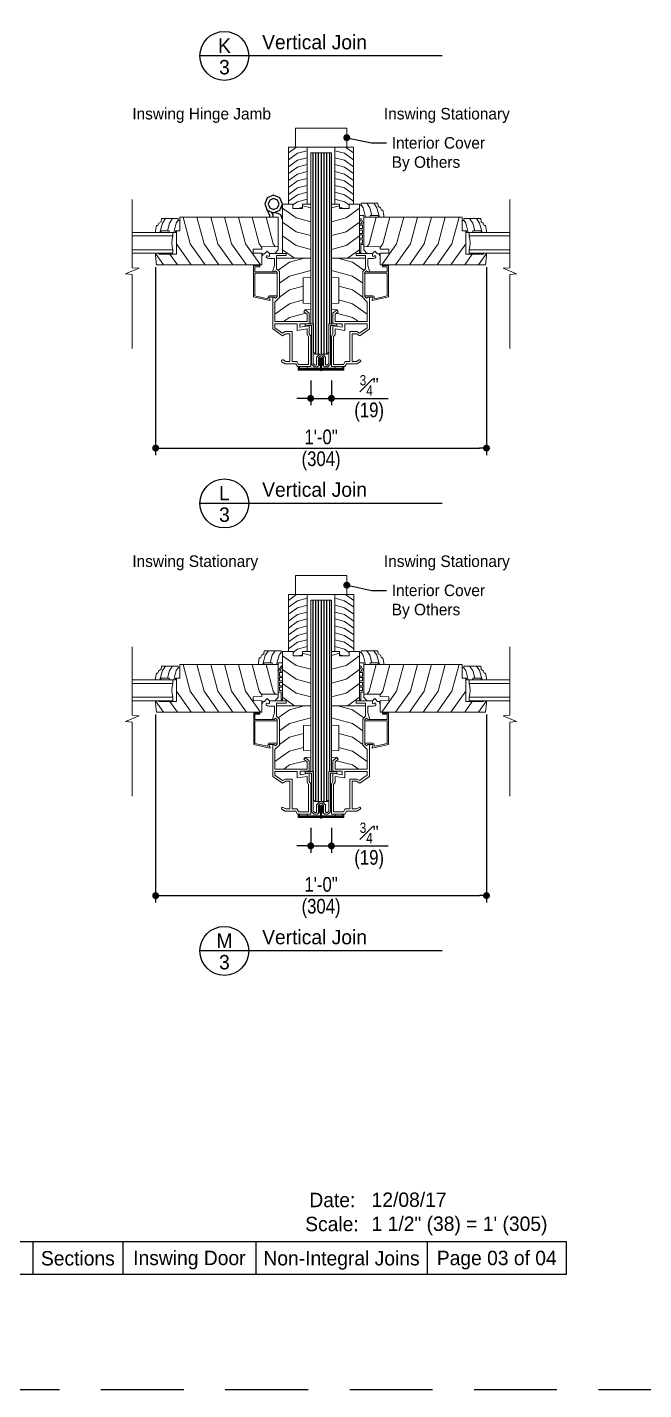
# Model space of a CAD drawing. Extents: x 0 to 204, y 0 to 88.
# Drawn here: x 112.33 to 134.64, y 0 to 49.26 of the extents above; entities that cross this region are included whole.
import ezdxf
from ezdxf.enums import TextEntityAlignment as Align

# ---------------------------------------------------------------- set-up
doc = ezdxf.new("R2010")
doc.units = 0
doc.header["$LTSCALE"] = 6
doc.header["$MEASUREMENT"] = 0
doc.linetypes.add('DASHED', pattern=[0.75, 0.5, -0.25])
doc.layers.get('0').update_dxf_attribs({"linetype": 'CONTINUOUS'})
doc.layers.get('Defpoints').update_dxf_attribs({"linetype": 'CONTINUOUS'})
for name, color, linetype in [('A-ANNO-DIMS', 3, 'CONTINUOUS'), ('A-ANNO-TEXT', 4, 'CONTINUOUS'), ('A-DETL-MBND', 8, 'CONTINUOUS')]:
    doc.layers.add(name, color=color, linetype=linetype)
doc.layers.add('A-DETL-MCUT', color=6, linetype='CONTINUOUS', lineweight=20)
doc.layers.add('A-DETL-PATT', color=8, linetype='CONTINUOUS', lineweight=5)
doc.layers.add('PLOT VIEW', color=1, linetype='DASHED', plot=False)
doc.styles.add('ADF Text', font='FRABK.TTF', dxfattribs={"width": 0.85})
doc.dimstyles.new('1 1_2 inches equals 1 foot', dxfattribs={"dimtxt": 0.53125, "dimasz": 0.25, "dimexe": 0.25, "dimexo": 0.5, "dimgap": 0.125, "dimtad": 1, "dimdec": 6, "dimzin": 3, "dimdsep": 46, "dimlunit": 4, "dimtxsty": 'ADF Text', "dimblk": 'DOT', "dimcen": 0, "dimclrd": 256, "dimclre": 256, "dimclrt": 256, "dimadec": 0, "dimazin": 0, "dimtfac": 0.7, "dimtdec": 6, "dimtix": 1, "dimtmove": 0, "dimatfit": 0, "dimldrblk": 'DOT', "dimfxl": 0, "dimfrac": 1, "dimtolj": 1, "dimtzin": 4, "dimlwd": -1, "dimlwe": -1, "dimarcsym": 0})

# ---------------------------------------------------------------- blocks, each defined once
blk = doc.blocks.new('AW Mull Detail Tag')
at = {"layer": 'A-ANNO-TEXT'}
blk.add_line((8.771, 0), (0, 0), dxfattribs=at)
blk.add_circle((0.886, 0), 0.886, dxfattribs=at)
blk = doc.blocks.new('Vertical Join Tag')
at = {"layer": 'A-ANNO-TEXT'}
blk.add_blockref('AW Mull Detail Tag', (0, 0), dxfattribs=at)
at = {"layer": 'A-ANNO-TEXT', "insert": (2.254, 0.232), "char_height": 0.52083, "width": 7.63397, "attachment_point": 7, "line_spacing_factor": 1.04, "style": 'ADF Text'}
blk.add_mtext('{\\W1;Vertical Join}', dxfattribs=at)
blk = doc.blocks.new('400 Series Doors 6.5625 LVL')
at = {"layer": 'A-DETL-MBND'}
for p, q in [((0, 0.2), (-7.275, 0.2)), ((0, 0.1), (-7.275, 0.1)), ((0, 0), (-7.275, 0)), ((0, 0.3), (-6.187, 0.3)), ((0, -0.1), (-7.275, -0.1)), ((0, -0.2), (-7.275, -0.2)), ((0, -0.3), (-6.187, -0.3))]:
    blk.add_line(p, q, dxfattribs=at)
at = {"layer": 'A-DETL-MCUT'}
blk.add_line((-7.814, -0.796), (-7.814, -0.811), dxfattribs=at)
for points in [[(-7.766, -0.781, -1), (-7.766, -0.828), (-7.849, -0.828, -0.414214), (-7.856, -0.821), (-7.856, -0.029, 0.346802), (-7.862, -0.022, -0.78843), (-7.862, 0.022, 0.346802), (-7.856, 0.029), (-7.856, 0.821, -0.414214), (-7.849, 0.828), (-7.766, 0.828, -1), (-7.766, 0.781)], [(-7.623, 0.02, 0.667674), (-7.62, 0.033), (-7.637, 0.045, -1), (-7.62, 0.069), (-7.551, 0.02)], [(-7.514, 0.02, 0.667674), (-7.511, 0.033), (-7.528, 0.045, -1), (-7.511, 0.069), (-7.442, 0.02)], [(-7.623, -0.02, -0.667674), (-7.62, -0.033), (-7.637, -0.045, 1), (-7.62, -0.069), (-7.551, -0.02)], [(-7.514, -0.02, -0.667674), (-7.511, -0.033), (-7.528, -0.045, 1), (-7.511, -0.069), (-7.442, -0.02)]]:
    blk.add_lwpolyline(points, format="xyb", dxfattribs=at)
for points in [[(-7.815, -0.796), (-7.815, 0.797, 1), (-7.846, 0.797), (-7.846, -0.796, 1)], [(-7.766, -0.781, -1), (-7.766, -0.818), (-7.808, -0.818, -0.414214), (-7.814, -0.811), (-7.814, 0.811, -0.414214), (-7.807, 0.818), (-7.766, 0.818, -1), (-7.766, 0.781), (-7.789, 0.781), (-7.789, 0.027, 0.414214), (-7.782, 0.02), (-7.426, 0.02, -1), (-7.426, -0.02), (-7.782, -0.02, 0.414214), (-7.789, -0.027), (-7.789, -0.781), (-7.785, -0.781)], [(-6.212, 0.28, 0.414214), (-6.187, 0.305), (-6.187, 0.375), (-6.197, 0.375), (-6.187, 0.387), (-6.187, 0.545, 0.414214), (-6.212, 0.57), (-6.242, 0.57, 0.414214), (-6.267, 0.545), (-6.267, 0.51), (-6.247, 0.51), (-6.247, 0.387), (-6.237, 0.375), (-6.247, 0.375), (-6.247, 0.34), (-7.646, 0.34), (-7.736, 0.25), (-7.736, 0.128), (-7.675, 0.057, 0.69689), (-7.666, 0.06), (-7.666, 0.105), (-7.625, 0.057, 0.69689), (-7.616, 0.06), (-7.616, 0.105), (-7.575, 0.057, 0.69689), (-7.566, 0.06), (-7.566, 0.105), (-7.525, 0.057, 0.69689), (-7.516, 0.06), (-7.516, 0.105), (-7.475, 0.057, 0.69689), (-7.466, 0.06), (-7.466, 0.105), (-7.425, 0.057, 0.69689), (-7.416, 0.06), (-7.416, 0.105), (-7.336, 0.025), (-7.336, -0.025), (-7.416, -0.105), (-7.416, -0.06, 0.69689), (-7.425, -0.057), (-7.466, -0.105), (-7.466, -0.06, 0.69689), (-7.475, -0.057), (-7.516, -0.105), (-7.516, -0.06, 0.69689), (-7.525, -0.057), (-7.566, -0.105), (-7.566, -0.06, 0.69689), (-7.575, -0.057), (-7.616, -0.105), (-7.616, -0.06, 0.69689), (-7.625, -0.057), (-7.666, -0.105), (-7.666, -0.06, 0.69689), (-7.675, -0.057), (-7.736, -0.128), (-7.736, -0.25), (-7.646, -0.34), (-6.247, -0.34), (-6.247, -0.375), (-6.237, -0.375), (-6.247, -0.387), (-6.247, -0.51), (-6.267, -0.51), (-6.267, -0.545, 0.414214), (-6.242, -0.57), (-6.212, -0.57, 0.414214), (-6.187, -0.545), (-6.187, -0.387), (-6.197, -0.375), (-6.187, -0.375), (-6.187, -0.305, 0.414214), (-6.212, -0.28), (-7.621, -0.28), (-7.676, -0.225), (-7.676, -0.19, -0.414214), (-7.651, -0.165), (-7.391, -0.165), (-7.276, -0.05), (-7.276, 0.05), (-7.391, 0.165), (-7.651, 0.165, -0.414214), (-7.676, 0.19), (-7.676, 0.225), (-7.621, 0.28)]]:
    blk.add_lwpolyline(points, format="xyb", close=True, dxfattribs=at)
for points in [[(-7.731, 0.506), (-7.789, 0.506), (-7.789, 0.781), (-7.731, 0.781)], [(-6.187, 0.278), (-6.187, 0.375), (0, 0.375), (0, -0.375), (-6.187, -0.375), (-6.187, -0.278), (-7.212, -0.278), (-7.275, -0.215), (-7.275, 0.215), (-7.212, 0.278)], [(-7.731, -0.781), (-7.789, -0.781), (-7.789, -0.506), (-7.731, -0.506)]]:
    blk.add_lwpolyline(points, close=True, dxfattribs=at)
blk.add_lwpolyline([(-6.187, -0.28), (-6.187, -0.34)], dxfattribs=at)
blk = doc.blocks.new('Breakline 1')
at = {"layer": 'A-DETL-MCUT'}
blk.add_lwpolyline([(2.593, 0), (0.124, 0), (0.102, 0.244), (-0.102, -0.244), (-0.124, 0), (-2.802, 0)], dxfattribs=at)
blk = doc.blocks.new('400 Series DHG EJ')
at = {"layer": 'A-DETL-MCUT'}
blk.add_lwpolyline([(2.061, -0.165), (0, -0.165), (0, 0), (-0.156, 0), (-0.156, 0.342), (0, 0.342), (0, 0.515), (2.061, 0.515)], close=True, dxfattribs=at)
at = {"layer": 'A-DETL-PATT'}
for points in [[(0.18, 0.515), (0.089, 0.165), (-0.029, 0)], [(0.428, 0.515), (0.339, 0.165), (0.103, -0.165)], [(0.679, 0.515), (0.589, 0.165), (0.353, -0.165)], [(0.93, 0.515), (0.839, 0.165), (0.603, -0.165)], [(1.18, 0.515), (1.089, 0.165), (0.853, -0.165)], [(1.43, 0.515), (1.339, 0.165), (1.103, -0.165)], [(1.68, 0.515), (1.589, 0.165), (1.353, -0.165)], [(1.93, 0.515), (1.839, 0.165), (1.603, -0.165)], [(-0.115, 0.342), (-0.156, 0.184)], [(2.061, 0.125), (1.853, -0.165)]]:
    blk.add_lwpolyline(points, dxfattribs=at)
blk = doc.blocks.new('3_4 Glass-flat-4')
at = {"layer": 'A-DETL-MCUT'}
for p, q in [((0, -0.125), (1.469, -0.125)), ((1.469, -0.625), (0, -0.625))]:
    blk.add_line(p, q, dxfattribs=at)
blk.add_lwpolyline([(1.469, 0), (0, 0), (0, -0.125), (0.027, -0.247), (0.036, -0.375), (0.027, -0.503), (0, -0.625), (0, -0.75), (1.469, -0.75)], dxfattribs=at)
at = {"layer": 'A-DETL-MCUT', "const_width": 0.0000001}
for points in [[(0.186, -0.625), (0.186, -0.586), (0.067, -0.538), (0.067, -0.212), (0.186, -0.164), (0.186, -0.125)], [(0.375, -0.125), (0.375, -0.625)]]:
    blk.add_lwpolyline(points, dxfattribs=at)
blk = doc.blocks.new('400 Series Door Glass Stop-flat-5')
at = {"layer": 'A-DETL-MCUT'}
blk.add_lwpolyline([(0.758, -0.102), (0.797, -0.19), (0.844, -0.19), (0.875, -0.376), (0.875, -0.438), (0.684, -0.438), (0.679, -0.376), (0.383, -0.376), (0.378, -0.438), (0.161, -0.438), (0.156, -0.376), (0, -0.376), (0, 0), (0.057, 0), (0.057, 0.062), (0.667, 0.062), (0.677, -0.048), (0.758, -0.102)], dxfattribs=at)
at = {"layer": 'A-DETL-PATT'}
for points in [[(0.218, -0.438), (0.128, -0.097), (0.057, 0.002)], [(0.451, -0.376), (0.378, -0.097), (0.264, 0.062)], [(0.718, -0.438), (0.628, -0.097), (0.514, 0.062)]]:
    blk.add_lwpolyline(points, dxfattribs=at)
blk = doc.blocks.new('400 Series Inswing Stile Rail')
at = {"layer": 'A-DETL-MCUT'}
blk.add_lwpolyline([(3.688, -1.337), (3.688, -0.494), (3.563, -0.494), (3.563, 0), (0, 0), (0, -1.063), (0.594, -1.073), (0.594, -1.157), (0.907, -1.162), (0.907, -1.301), (0.594, -1.306), (0.594, -1.719), (4.407, -1.719), (4.438, -1.4), (4.438, -1.306), (4.344, -1.306), (4.313, -1.337)], close=True, dxfattribs=at)
blk.add_lwpolyline([(0, -1.063), (0, -1.188), (0.123, -1.313), (0.313, -1.313), (0.398, -1.227), (0.5, -1.331), (0.563, -1.331), (0.563, -1.393), (0.594, -1.393)], dxfattribs=at)
at = {"layer": 'A-DETL-PATT'}
for points in [[(0.444, 0), (0.188, -0.965), (0.117, -1.065)], [(0.944, 0), (0.688, -0.965), (0.594, -1.097)], [(1.444, 0), (1.188, -0.965), (0.649, -1.719)], [(1.944, 0), (1.688, -0.965), (1.149, -1.719)], [(2.444, 0), (2.188, -0.965), (1.649, -1.719)], [(2.944, 0), (2.688, -0.965), (2.149, -1.719)], [(3.444, 0), (3.188, -0.965), (2.649, -1.719)], [(3.688, -0.965), (3.149, -1.719)], [(3.922, -1.337), (3.649, -1.719)], [(4.438, -1.315), (4.149, -1.719)]]:
    blk.add_lwpolyline(points, dxfattribs=at)
at = {"layer": 'A-DETL-MCUT'}
for name, p in [('400 Series Door Glass Stop-flat-5', (3.563, -0.118)), ('3_4 Glass-flat-4', (3.813, -0.556))]:
    blk.add_blockref(name, p, dxfattribs=at)
blk = doc.blocks.new('400 Series Stile Rail-flat-2')
at = {"layer": 'A-DETL-MCUT'}
for points in [[(-0.156, -1.313), (-0.156, 0.469), (-0.532, 0.469), (-0.532, 0.313), (-0.874, 0.313), (-0.874, 0.469), (-1.172, 0.469), (-1.172, -2.186), (-0.906, -2.2), (-0.906, -3.107), (-1.172, -3.121), (-1.172, -3.341), (-0.974, -3.356)], [(0.203, -2.89), (0.203, -4.044), (-0.148, -4.289), (-0.27, -4.219), (-0.422, -4.219), (-0.422, -5.219), (-0.27, -5.219), (-0.171, -5.162), (-0.14, -5.157), (-0.115, -5.176), (-0.112, -5.207), (-0.131, -5.231), (-0.248, -5.299), (-0.629, -5.299), (-0.691, -5.406), (-1.172, -5.406), (-1.172, -4.309), (-1.122, -4.223), (-1.122, -3.929), (-0.785, -3.982), (-0.785, -3.855), (-1.122, -3.855), (-1.122, -3.475), (-0.974, -3.356), (-0.924, -3.419), (-1.042, -3.513), (-1.042, -3.779), (0.123, -3.779), (0.123, -3.071), (-0.041, -2.908), (-0.041, -1.967), (0.063, -1.864), (0.063, -1.393), (-0.281, -1.393), (-0.281, -1.313), (0.313, -1.313), (0.313, -1.403), (0.347, -1.423), (0.392, -1.397), (0.423, -1.397), (0.438, -1.424), (0.438, -1.452), (0.393, -1.489), (0.344, -1.5), (0.143, -1.5), (0.143, -1.744), (0.203, -1.938), (0.203, -1.984)], [(0.063, -1.487), (-1.172, -1.487)], [(0.039, -2.843), (0.315, -2.843), (0.358, -2.861), (0.394, -2.951), (0.844, -2.85), (0.844, -2.031), (0.039, -2.031), (0.039, -2), (0.101, -1.939), (0.146, -1.984), (0.844, -1.984), (0.844, -1.797), (0.672, -1.797), (0.672, -1.75), (0.891, -1.75), (0.891, -2.887), (0.307, -3.019), (0.298, -2.976), (0.328, -2.969), (0.328, -2.89), (0.146, -2.89), (0.101, -2.936), (0.039, -2.875), (0.039, -2.031)]]:
    blk.add_lwpolyline(points, dxfattribs=at)
blk.add_lwpolyline([(-0.675, -5.219), (-0.502, -5.219), (-0.502, -4.139), (-0.248, -4.139), (-0.152, -4.195), (0.123, -4.002), (0.123, -3.859), (-0.685, -3.859), (-0.685, -4.099), (-1.042, -4.043), (-1.042, -4.244), (-1.092, -4.331), (-1.092, -5.326), (-0.737, -5.326)], close=True, dxfattribs=at)
at = {"layer": 'A-DETL-PATT'}
for points in [[(-1.172, 0.332), (-0.874, 0.411)], [(-1.172, -0.168), (-0.643, -0.028), (-0.156, 0.32)], [(-1.172, -0.668), (-0.643, -0.528), (-0.156, -0.18)], [(-1.172, -1.168), (-0.643, -1.028), (-0.156, -0.68)], [(-0.585, -1.487), (-0.156, -1.18)], [(-1.172, -1.925), (-0.404, -2.129), (-0.041, -2.389)], [(-0.94, -1.487), (-0.404, -1.629), (0.005, -1.921)], [(-0.906, -2.496), (-0.404, -2.629), (-0.041, -2.889)], [(-0.906, -2.996), (-0.404, -3.129), (0.123, -3.506)], [(-0.992, -3.473), (-0.404, -3.629), (-0.194, -3.779)]]:
    blk.add_lwpolyline(points, dxfattribs=at)
at = {"layer": 'A-DETL-MCUT'}
blk.add_blockref('400 Series Inswing Stile Rail', (0, 0), dxfattribs=at)
blk = doc.blocks.new('400 Series Door Glass Stop-flat-6')
at = {"layer": 'A-DETL-MCUT'}
blk.add_lwpolyline([(0.758, -0.102), (0.797, -0.19), (0.844, -0.19), (0.875, -0.376), (0.875, -0.438), (0.684, -0.438), (0.679, -0.376), (0.383, -0.376), (0.378, -0.438), (0.161, -0.438), (0.156, -0.376), (0, -0.376), (0, 0), (0.057, 0), (0.057, 0.062), (0.667, 0.062), (0.677, -0.048), (0.758, -0.102)], dxfattribs=at)
at = {"layer": 'A-DETL-PATT'}
for points in [[(0.218, -0.438), (0.128, -0.097), (0.057, 0.002)], [(0.451, -0.376), (0.378, -0.097), (0.264, 0.062)], [(0.718, -0.438), (0.628, -0.097), (0.514, 0.062)]]:
    blk.add_lwpolyline(points, dxfattribs=at)
blk = doc.blocks.new('400 Series Inswing Door Stat. Frame-flat-1')
at = {"layer": 'A-DETL-MCUT'}
blk.add_lwpolyline([(1.172, -0.709), (1.059, -0.513), (1.016, -0.538), (1.115, -0.71), (1.016, -0.71), (1.016, -0.76), (1.123, -0.76), (1.123, -0.885), (1.016, -0.885), (1.016, -0.935), (1.123, -0.935), (1.123, -1.06), (1.016, -1.06), (1.016, -1.11), (1.123, -1.11), (1.123, -1.235), (1.016, -1.235), (1.016, -1.285), (1.123, -1.285), (1.123, -1.41), (1.016, -1.41), (1.016, -1.745), (1.066, -1.745), (1.066, -1.46), (1.172, -1.46)], dxfattribs=at)
for name, p in [('400 Series Stile Rail-flat-2', (1.172, -0.469)), ('400 Series Door Glass Stop-flat-6', (1.016, -0.031))]:
    blk.add_blockref(name, p, dxfattribs=at)
blk = doc.blocks.new('_DOT')
at = {"color": 0, "linetype": 'ByBlock'}
blk.add_line((-0.5, 0), (-1, 0), dxfattribs=at)
at = {"color": 0, "linetype": 'ByBlock', "const_width": 0.5}
blk.add_lwpolyline([(-0.25, 0, 1), (0.25, 0, 1)], format="xyb", close=True, dxfattribs=at)
blk = doc.blocks.new('*D110')
at = {"layer": 'A-ANNO-DIMS', "linetype": 'ByBlock', "transparency": 16777216}
for p, q in [((122.589, 36.486), (122.589, 35.59)), ((123.339, 36.486), (123.339, 35.59)), ((122.339, 35.84), (122.089, 35.84)), ((122.589, 35.84), (123.339, 35.84)), ((123.589, 35.84), (125.39, 35.84))]:
    blk.add_line(p, q, dxfattribs=at)
at = {"layer": 'Defpoints', "color": 0, "transparency": 16777216}
for p in [(122.589, 36.986), (123.339, 36.986), (123.339, 35.84)]:
    blk.add_point(p, dxfattribs=at)
at = {"layer": 'A-ANNO-DIMS', "transparency": 16777216, "xscale": 0.25, "yscale": 0.25, "zscale": 0.25}
blk.add_blockref('_DOT', (122.589, 35.84), dxfattribs=at)
at = {"layer": 'A-ANNO-DIMS', "transparency": 16777216, "xscale": 0.25, "yscale": 0.25, "zscale": 0.25, "rotation": 180}
blk.add_blockref('_DOT', (123.339, 35.84), dxfattribs=at)
at = {"layer": 'A-ANNO-DIMS', "transparency": 16777216, "insert": (124.704, 35.84), "char_height": 0.53125, "attachment_point": 5, "style": 'ADF Text'}
blk.add_mtext('\\A1;{\\H0.700000x;\\S3#4;}"\\P\\f [;\\fFranklin Gothic Book;(19)\\f]', dxfattribs=at)
blk = doc.blocks.new('*D111')
at = {"layer": 'A-ANNO-DIMS', "linetype": 'ByBlock', "transparency": 16777216}
for p, q in [((116.979, 40.586), (116.979, 33.792)), ((128.949, 40.586), (128.949, 33.792)), ((117.229, 34.042), (128.699, 34.042))]:
    blk.add_line(p, q, dxfattribs=at)
at = {"layer": 'Defpoints', "color": 0, "transparency": 16777216}
for p in [(116.979, 41.086), (128.949, 41.086), (128.949, 34.042)]:
    blk.add_point(p, dxfattribs=at)
at = {"layer": 'A-ANNO-DIMS', "transparency": 16777216, "xscale": 0.25, "yscale": 0.25, "zscale": 0.25, "rotation": 180}
blk.add_blockref('_DOT', (116.979, 34.042), dxfattribs=at)
at = {"layer": 'A-ANNO-DIMS', "transparency": 16777216, "xscale": 0.25, "yscale": 0.25, "zscale": 0.25}
blk.add_blockref('_DOT', (128.949, 34.042), dxfattribs=at)
at = {"layer": 'A-ANNO-DIMS', "transparency": 16777216, "attachment_point": 5, "style": 'ADF Text'}
for s, insert, char_height in [('\\A1;1\'-0"', (122.964, 34.443), 0.5312), ('\\A1;\\f [;\\fFranklin Gothic Book;(304)\\f]', (122.964, 33.579), 0.53125)]:
    blk.add_mtext(s, dxfattribs=dict(at, insert=insert, char_height=char_height))
blk = doc.blocks.new('*D114')
at = {"layer": 'A-ANNO-DIMS', "linetype": 'ByBlock', "transparency": 16777216}
for p, q in [((122.589, 20.309), (122.589, 19.412)), ((123.339, 20.309), (123.339, 19.412)), ((122.339, 19.662), (122.089, 19.662)), ((122.589, 19.662), (123.339, 19.662)), ((123.589, 19.662), (125.39, 19.662))]:
    blk.add_line(p, q, dxfattribs=at)
at = {"layer": 'Defpoints', "color": 0, "transparency": 16777216}
for p in [(122.589, 20.809), (123.339, 20.809), (123.339, 19.662)]:
    blk.add_point(p, dxfattribs=at)
at = {"layer": 'A-ANNO-DIMS', "transparency": 16777216, "xscale": 0.25, "yscale": 0.25, "zscale": 0.25}
blk.add_blockref('_DOT', (122.589, 19.662), dxfattribs=at)
at = {"layer": 'A-ANNO-DIMS', "transparency": 16777216, "xscale": 0.25, "yscale": 0.25, "zscale": 0.25, "rotation": 180}
blk.add_blockref('_DOT', (123.339, 19.662), dxfattribs=at)
at = {"layer": 'A-ANNO-DIMS', "transparency": 16777216, "insert": (124.704, 19.662), "char_height": 0.53125, "attachment_point": 5, "style": 'ADF Text'}
blk.add_mtext('\\A1;{\\H0.700000x;\\S3#4;}"\\P\\f [;\\fFranklin Gothic Book;(19)\\f]', dxfattribs=at)
blk = doc.blocks.new('*D115')
at = {"layer": 'A-ANNO-DIMS', "linetype": 'ByBlock', "transparency": 16777216}
for p, q in [((116.979, 24.409), (116.979, 17.614)), ((128.949, 24.409), (128.949, 17.614)), ((117.229, 17.864), (128.699, 17.864))]:
    blk.add_line(p, q, dxfattribs=at)
at = {"layer": 'Defpoints', "color": 0, "transparency": 16777216}
for p in [(116.979, 24.909), (128.949, 24.909), (128.949, 17.864)]:
    blk.add_point(p, dxfattribs=at)
at = {"layer": 'A-ANNO-DIMS', "transparency": 16777216, "xscale": 0.25, "yscale": 0.25, "zscale": 0.25, "rotation": 180}
blk.add_blockref('_DOT', (116.979, 17.864), dxfattribs=at)
at = {"layer": 'A-ANNO-DIMS', "transparency": 16777216, "xscale": 0.25, "yscale": 0.25, "zscale": 0.25}
blk.add_blockref('_DOT', (128.949, 17.864), dxfattribs=at)
at = {"layer": 'A-ANNO-DIMS', "transparency": 16777216, "attachment_point": 5, "style": 'ADF Text'}
for s, insert, char_height in [('\\A1;1\'-0"', (122.964, 18.266), 0.5312), ('\\A1;\\f [;\\fFranklin Gothic Book;(304)\\f]', (122.964, 17.402), 0.53125)]:
    blk.add_mtext(s, dxfattribs=dict(at, insert=insert, char_height=char_height))
blk = doc.blocks.new('400 Series Join Details')
at = {"layer": 'PLOT VIEW'}
blk.add_lwpolyline([(0, 88), (68, 88), (68, 0), (0, 0)], close=True, dxfattribs=at)
at = {"layer": 'A-ANNO-TEXT', "char_height": 0.52083, "attachment_point": 7, "style": 'ADF Text'}
for s, insert, width in [('\\pi0.084198;{\\W1;Date:\\P\\pi-0.065756;Scale:}', (54.456, 5.725), 1.80988), ('{\\W1;12/08/17\\P1 1/2" (38) = 1\' (305)}', (56.793, 5.585), 7.33772)]:
    blk.add_mtext(s, dxfattribs=dict(at, insert=insert, width=width))
blk = doc.blocks.new('400 Series Stile Rail-flat-1')
at = {"layer": 'A-DETL-MCUT'}
for points in [[(-0.156, -1.313), (-0.156, 0.469), (-0.532, 0.469), (-0.532, 0.313), (-0.874, 0.313), (-0.874, 0.469), (-1.172, 0.469), (-1.172, -2.186), (-0.906, -2.2), (-0.906, -3.107), (-1.172, -3.121), (-1.172, -3.341), (-0.974, -3.356)], [(0.203, -2.89), (0.203, -4.044), (-0.148, -4.289), (-0.27, -4.219), (-0.422, -4.219), (-0.422, -5.219), (-0.27, -5.219), (-0.171, -5.162), (-0.14, -5.157), (-0.115, -5.176), (-0.112, -5.207), (-0.131, -5.231), (-0.248, -5.299), (-0.629, -5.299), (-0.691, -5.406), (-1.172, -5.406), (-1.172, -4.309), (-1.122, -4.223), (-1.122, -3.929), (-0.785, -3.982), (-0.785, -3.855), (-1.122, -3.855), (-1.122, -3.475), (-0.974, -3.356), (-0.924, -3.419), (-1.042, -3.513), (-1.042, -3.779), (0.123, -3.779), (0.123, -3.071), (-0.041, -2.908), (-0.041, -1.967), (0.063, -1.864), (0.063, -1.393), (-0.281, -1.393), (-0.281, -1.313), (0.313, -1.313), (0.313, -1.403), (0.347, -1.423), (0.392, -1.397), (0.423, -1.397), (0.438, -1.424), (0.438, -1.452), (0.393, -1.489), (0.344, -1.5), (0.143, -1.5), (0.143, -1.744), (0.203, -1.938), (0.203, -1.984)], [(0.063, -1.487), (-1.172, -1.487)], [(0.039, -2.843), (0.315, -2.843), (0.358, -2.861), (0.394, -2.951), (0.844, -2.85), (0.844, -2.031), (0.039, -2.031), (0.039, -2), (0.101, -1.939), (0.146, -1.984), (0.844, -1.984), (0.844, -1.797), (0.672, -1.797), (0.672, -1.75), (0.891, -1.75), (0.891, -2.887), (0.307, -3.019), (0.298, -2.976), (0.328, -2.969), (0.328, -2.89), (0.146, -2.89), (0.101, -2.936), (0.039, -2.875), (0.039, -2.031)]]:
    blk.add_lwpolyline(points, dxfattribs=at)
blk.add_lwpolyline([(-0.675, -5.219), (-0.502, -5.219), (-0.502, -4.139), (-0.248, -4.139), (-0.152, -4.195), (0.123, -4.002), (0.123, -3.859), (-0.685, -3.859), (-0.685, -4.099), (-1.042, -4.043), (-1.042, -4.244), (-1.092, -4.331), (-1.092, -5.326), (-0.737, -5.326)], close=True, dxfattribs=at)
at = {"layer": 'A-DETL-PATT'}
for points in [[(-1.172, 0.332), (-0.874, 0.411)], [(-1.172, -0.168), (-0.643, -0.028), (-0.156, 0.32)], [(-1.172, -0.668), (-0.643, -0.528), (-0.156, -0.18)], [(-1.172, -1.168), (-0.643, -1.028), (-0.156, -0.68)], [(-0.585, -1.487), (-0.156, -1.18)], [(-1.172, -1.925), (-0.404, -2.129), (-0.041, -2.389)], [(-0.94, -1.487), (-0.404, -1.629), (0.005, -1.921)], [(-0.906, -2.496), (-0.404, -2.629), (-0.041, -2.889)], [(-0.906, -2.996), (-0.404, -3.129), (0.123, -3.506)], [(-0.992, -3.473), (-0.404, -3.629), (-0.194, -3.779)]]:
    blk.add_lwpolyline(points, dxfattribs=at)
at = {"layer": 'A-DETL-MCUT'}
blk.add_blockref('400 Series Inswing Stile Rail', (0, 0), dxfattribs=at)
blk = doc.blocks.new('400 Inswing Hinge Jamb Flangeless')
at = {"layer": 'A-DETL-MBND'}
blk.add_line((-1.016, -0.163), (-1.069, -0.11), dxfattribs=at)
for points in [[(-1.57, -0.223), (-1.343, -0.317), (-1.116, -0.223), (-1.022, 0.004), (-1.116, 0.231), (-1.343, 0.326), (-1.57, 0.231), (-1.664, 0.004)], [(-1.482, -0.135), (-1.343, -0.193), (-1.204, -0.135), (-1.146, 0.004), (-1.204, 0.143), (-1.343, 0.201), (-1.482, 0.143), (-1.54, 0.004)]]:
    blk.add_lwpolyline(points, close=True, dxfattribs=at)
for points in [[(-1.473, -0.469), (-1.473, -0.402), (-1.57, -0.223)], [(-1.355, -0.469), (-1.355, -0.402), (-1.418, -0.286)], [(-1.016, -0.553), (-1.085, -0.387), (-1.252, -0.317), (-1.343, -0.317)]]:
    blk.add_lwpolyline(points, dxfattribs=at)
at = {"layer": 'A-DETL-MCUT', "xscale": -1}
blk.add_blockref('400 Series Stile Rail-flat-1', (-1.172, -0.469), dxfattribs=at)
blk = doc.blocks.new('400 Series Interior Casing 26')
at = {"layer": 'A-DETL-MCUT', "color": 145}
blk.add_lwpolyline([(0, 0.688), (-1.86, 0.688), (-1.86, 0), (0, 0)], close=True, dxfattribs=at)
blk = doc.blocks.new('400s LVL Interior Cover By Others')
at = {"layer": 'A-ANNO-TEXT', "color": 145}
for p, q in [((2.086, -0.396), (2.742, -0.535)), ((2.742, -0.535), (3.276, -0.535))]:
    blk.add_line(p, q, dxfattribs=at)
at = {"layer": 'A-ANNO-TEXT', "color": 145, "xscale": 0.2499999999999997, "yscale": 0.2499999999999997, "zscale": 0.2499999999999997, "rotation": 168.0428150703033}
blk.add_blockref('_DOT', (1.842, -0.344), dxfattribs=at)
at = {"layer": 'A-ANNO-TEXT', "color": 145, "insert": (3.47, -0.324), "char_height": 0.41667, "width": 5.27451, "attachment_point": 1, "style": 'ADF Text'}
blk.add_mtext('\\pi-1.25,l1.25,t1.25;{\\W1;Interior Cover\\PBy Others}', dxfattribs=at)

msp = doc.modelspace()

# ---------------------------------------------------------------- linework, layer by layer
at = {"layer": 'A-ANNO-TEXT'}
for p, q in [((112.5316, 5.3609779), (112.5316, 4.1666651)), ((115.7970943, 5.3609779), (115.7970943, 4.1666651)), ((120.600511, 5.3609779), (120.600511, 4.1666651)), ((126.8075492, 5.3701669), (126.8075492, 4.1758541))]:
    msp.add_line(p, q, dxfattribs=at)
msp.add_lwpolyline([(105.331525, 5.3609779), (131.8333353, 5.3609779), (131.8333353, 4.1666651), (105.331525, 4.1666651)], close=True, dxfattribs=at)

# ---------------------------------------------------------------- block references
for p in [(118.5782052, 48.2190807, -0.0000007), (118.5782052, 32.0415345, -0.0000003), (118.5782052, 15.8639883)]:
    msp.add_blockref('Vertical Join Tag', p)
for name, p in [('400 Series Join Details', (68.000002, -0.0000015)), ('400s LVL Interior Cover By Others', (122.0515745, 45.6093548, 0.0000003)), ('400 Inswing Hinge Jamb Flangeless', (122.5882564, 42.8613548, 0.0000003)), ('400s LVL Interior Cover By Others', (122.0520745, 29.4318086, -0.0000003))]:
    msp.add_blockref(name, p, dxfattribs=at)
at = {"layer": 'A-DETL-MBND', "rotation": 90}
for p in [(122.9637564, 44.7173548, 0.0000003), (122.9637564, 28.5398086, -0.0000003)]:
    msp.add_blockref('400 Series Doors 6.5625 LVL', p, dxfattribs=at)
at = {"layer": 'A-DETL-MCUT'}
for name, p in [('400 Series Interior Casing 26', (123.8932564, 44.9218548, 0.0000003)), ('400 Series Inswing Door Stat. Frame-flat-1', (123.3387564, 42.8613548, 0.0000003)), ('400 Series Interior Casing 26', (123.8937564, 28.7443086, -0.0000003)), ('400 Series Inswing Door Stat. Frame-flat-1', (123.3387564, 26.6838086, -0.0000003))]:
    msp.add_blockref(name, p, dxfattribs=at)
at = {"layer": 'A-DETL-MCUT', "xscale": -1, "rotation": 270}
for name, p in [('400 Series DHG EJ', (121.9482564, 42.8613548, 0.0000003)), ('Breakline 1', (116.1343204, 40.4399161, 0.0000003)), ('400 Series DHG EJ', (121.9487564, 26.6838086, -0.0000003)), ('Breakline 1', (116.1348204, 24.2623699, -0.0000003))]:
    msp.add_blockref(name, p, dxfattribs=at)
at = {"layer": 'A-DETL-MCUT', "rotation": 90}
for name, p in [('400 Series DHG EJ', (123.9782564, 42.8613548, 0.0000003)), ('Breakline 1', (129.7926925, 40.4399161, 0.0000003)), ('400 Series DHG EJ', (123.9787564, 26.6838086, -0.0000003)), ('Breakline 1', (129.7926925, 24.2623699, -0.0000003))]:
    msp.add_blockref(name, p, dxfattribs=at)
at = {"layer": 'A-DETL-MCUT', "xscale": -1}
msp.add_blockref('400 Series Inswing Door Stat. Frame-flat-1', (122.5887564, 26.6838086, -0.0000003), dxfattribs=at)

# ---------------------------------------------------------------- texts
at = {"layer": 'A-ANNO-TEXT', "style": 'ADF Text'}
for s, p in [('K', (119.4673976, 48.1729495, -0.0000007)), ('L', (119.4673976, 31.9954033, -0.0000003)), ('M', (119.4673976, 15.8178571))]:
    msp.add_text(s, height=0.5208333, dxfattribs=at).set_placement(p, align=Align.BOTTOM_CENTER)
for p in [(119.4673976, 48.0733107, -0.0000007), (119.4673976, 31.8957645, -0.0000003), (119.4673976, 15.7182183)]:
    msp.add_text('3', height=0.5208333, dxfattribs=at).set_placement(p, align=Align.TOP_CENTER)
for s, insert, char_height, width, attachment_point in [('\\pi-1.25,l1.25,t1.25;{\\W1;Inswing Hinge Jamb}', (116.1348204, 45.7968548, 0.0000003), 0.416666667, 5.27451257, 7), ('\\pi-1.25,l1.25,t1.25;{\\W1;Inswing Stationary}', (129.7926925, 45.7968548, 0.0000003), 0.416666667, 5.27451257, 9), ('\\pi-1.25,l1.25,t1.25;{\\W1;Inswing Stationary}', (116.1348204, 29.6193086, -0.0000003), 0.416666667, 5.27451257, 7), ('\\pi-1.25,l1.25,t1.25;{\\W1;Inswing Stationary}', (129.7926925, 29.6193086, -0.0000003), 0.416666667, 5.27451257, 9), ('{\\W1;Sections}', (114.1643472, 4.48552), 0.520833333, 3.265494301, 8), ('{\\W1;Inswing Door}', (118.1988027, 4.3495775), 0.520833333, 5.322656682, 8), ('{\\W1;Non-Integral Joins}', (123.7040301, 4.3384581), 0.520833333, 6.207038218, 8), ('{\\W1;Page 03 of 04}', (129.3204423, 4.347647), 0.520833333, 5.025786046, 8)]:
    msp.add_mtext(s, dxfattribs=dict(at, insert=insert, char_height=char_height, width=width, attachment_point=attachment_point))

# ---------------------------------------------------------------- dimensions: what is measured, and where the dimension line sits
at = {"layer": 'A-ANNO-DIMS'}
for base, p1, p2, picture, middle in [((128.9487564, 34.0415345, 0.0000003), (116.9787564, 41.0863548, 0.0000003), (128.9487564, 41.0863548, 0.0000003), '*D111', (122.9637564, 34.0415345, 0.0000003)), ((128.9487564, 17.8639883, -0.0000003), (116.9787564, 24.9088086, -0.0000003), (128.9487564, 24.9088086, -0.0000003), '*D115', (122.9637564, 17.8639883, -0.0000003))]:
    dim = msp.add_linear_dim(base=base, p1=p1, p2=p2, dimstyle='1 1_2 inches equals 1 foot', override={"dimdec": 4, "dimpost": '\\X\\f'}, dxfattribs=at)
    dim.commit()
    dim.dimension.update_dxf_attribs({"geometry": picture, "text_midpoint": middle})
for base, p1, p2, picture, middle in [((123.3387564, 35.8400345, 0.0000003), (122.5887564, 36.9863548, 0.0000003), (123.3387564, 36.9863548, 0.0000003), '*D110', (124.7044879, 35.8400345, 0.0000003)), ((123.3387564, 19.6624883, -0.0000003), (122.5887564, 20.8088086, -0.0000003), (123.3387564, 20.8088086, -0.0000003), '*D114', (124.7044879, 19.6624883, -0.0000003))]:
    dim = msp.add_linear_dim(base=base, p1=p1, p2=p2, dimstyle='1 1_2 inches equals 1 foot', override={"dimdec": 4, "dimpost": '\\X\\f'}, dxfattribs=at)
    dim.commit()
    dim.dimension.update_dxf_attribs({"geometry": picture, "text_midpoint": middle, "dimtype": 160})

doc.saveas('drawing.dxf')
